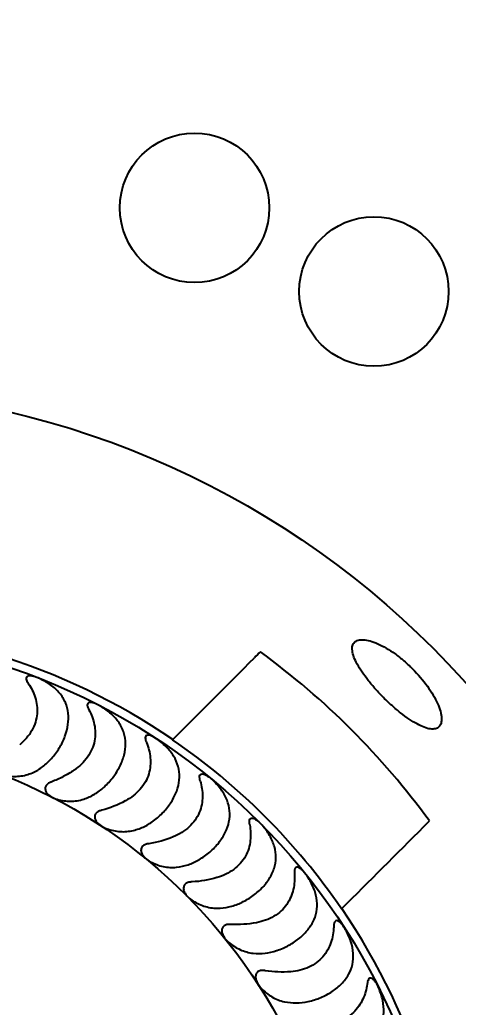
# Model space of a CAD drawing. Header units: millimetres. Extents: x 8 to 3888, y -9869 to 412.
# Drawn here: x 134.63 to 156.64, y 215.21 to 264.76 of the extents above; entities that cross this region are included whole.
import ezdxf

# ---------------------------------------------------------------- set-up
doc = ezdxf.new("R2010")
doc.units = ezdxf.units.MM
doc.layers.add('DIMENSIONS', color=2, linetype='Continuous')
doc.layers.add('OUTLINE', color=7, linetype='Continuous', lineweight=25)
doc.styles.add('SLDTEXTSTYLE0', font='TXT', dxfattribs={"width": 0.75})
doc.dimstyles.new('SLDDIMSTYLE0', dxfattribs={"dimtxt": 3.5, "dimasz": 2, "dimexe": 0, "dimexo": 0.0625, "dimgap": 0.875, "dimtad": 1, "dimdec": 1, "dimrnd": 1e-09, "dimzin": 12, "dimdsep": 46, "dimtxsty": 'SLDTEXTSTYLE0', "dimblk1": 'NONE', "dimsah": 1, "dimcen": 0, "dimadec": 0, "dimazin": 3, "dimtfac": 1, "dimtdec": 1, "dimtmove": 0, "dimatfit": 3, "dimldrblk": 'NONE', "dimfxl": 0, "dimfrac": 2, "dimtolj": 1, "dimtzin": 12, "dimarcsym": 0})

# ---------------------------------------------------------------- blocks, each defined once
blk = doc.blocks.new('_D_1')
at = {"layer": 'DIMENSIONS'}
for q in [(77.492, 282.157), (139.99, 173.908)]:
    blk.add_line((107.833, 229.605), q, dxfattribs=at)
blk.add_solid([(107.833, 229.605), (107.266, 231.588), (106.4, 231.088)], dxfattribs=at)
at = {"layer": 'DIMENSIONS', "char_height": 3.5, "attachment_point": 1, "rotation": 300, "style": 'SLDTEXTSTYLE0'}
for s, insert in [('%%c', (82.192, 283.037)), ('64,3', (84.809, 278.504))]:
    blk.add_mtext(s, dxfattribs=dict(at, insert=insert))
blk = doc.blocks.new('_NONE')

msp = doc.modelspace()

# ---------------------------------------------------------------- linework, layer by layer
at = {"layer": 'OUTLINE'}
for p, q in [((134.63814, 228.37859), (134.62967, 228.37122)), ((137.36214, 227.11151), (137.35294, 227.10507)), ((139.93878, 225.56664), (139.92895, 225.5612)), ((142.33981, 223.76091), (142.32947, 223.75652)), ((144.53894, 221.71408), (144.5282, 221.7108)), ((145.23977, 219.36462), (145.19372, 219.3666)), ((146.51207, 219.4486), (146.50105, 219.44646)), ((148.23759, 216.98928), (148.2264, 216.9883))]:
    msp.add_line(p, q, dxfattribs=at)
at = {"layer": 'OUTLINE', "flags": 128}
for points in [[(136.23399, 226.5173), (136.22863, 226.51519), (136.22327, 226.51307), (136.21791, 226.51096), (136.21256, 226.50884), (136.2072, 226.50673), (136.20184, 226.50461), (136.19648, 226.50249), (136.19112, 226.50038)], [(138.75469, 225.09361), (138.74914, 225.09207), (138.74359, 225.09052), (138.73804, 225.08898), (138.73249, 225.08744), (138.72694, 225.08589), (138.72139, 225.08435), (138.71584, 225.08281), (138.71029, 225.08126)], [(141.11277, 223.41423), (141.10709, 223.41328), (141.10141, 223.41233), (141.09572, 223.41137), (141.09004, 223.41042), (141.08436, 223.40946), (141.07868, 223.40851), (141.073, 223.40755), (141.06732, 223.40659)], [(143.28238, 221.49757), (143.27663, 221.49722), (143.27088, 221.49686), (143.26513, 221.49651), (143.25938, 221.49615), (143.25363, 221.49579), (143.24788, 221.49544), (143.24213, 221.49508), (143.23638, 221.49472)], [(146.96348, 217.03876), (146.95778, 217.0396), (146.95208, 217.04045), (146.94638, 217.0413), (146.94068, 217.04215), (146.93499, 217.04299), (146.92929, 217.04384), (146.92359, 217.04469), (146.91789, 217.04553)]]:
    msp.add_lwpolyline(points, dxfattribs=at)
at = {"layer": 'OUTLINE'}
for centre, radius in [((143.40668, 255.31901), 3.75), ((152.41153, 251.11998), 3.75), ((123.91153, 201.75653), 44.5), ((123.91153, 201.75653), 32.15716), ((123.91153, 201.75653), 26.97519)]:
    msp.add_circle(centre, radius, dxfattribs=at)
for radius, start, end in [(32.57498, 55.613937, 124.386063), (38.70848, 36.082926, 53.917074), (32.56201, 34.381785, 55.618215), (32.57498, 325.613937, 34.386063)]:
    msp.add_arc((123.91153, 201.75653), radius, start, end, dxfattribs=at)
for centre, major_axis in [((133.83995, 229.98509), (-2.17621, 2.50345)), ((136.73625, 228.79265), (-1.90261, 2.71721)), ((139.49204, 227.30399), (-1.60816, 2.9012)), ((142.07712, 225.53543), (-1.29609, 3.05341)), ((144.46318, 223.50635), (-0.96983, 3.17216)), ((146.62407, 221.23897), (-0.63293, 3.25615)), ((148.53612, 218.75813), (-0.2891, 3.30448))]:
    msp.add_ellipse(centre, major_axis=major_axis, ratio=0.82903757, start_param=3.24276439, end_param=3.24654771, dxfattribs=at)
for points, knots in [([(154.34732, 232.19232), (154.20713, 232.33251), (154.06373, 232.46478), (153.77087, 232.71426), (153.61974, 232.8326), (153.32035, 233.04698), (153.17263, 233.14291), (152.88146, 233.31288), (152.73732, 233.387), (152.46611, 233.50705), (152.33748, 233.55401), (152.09495, 233.62163), (151.98311, 233.64154), (151.78373, 233.65377), (151.69469, 233.64621), (151.54296, 233.60349), (151.48143, 233.56893), (151.3864, 233.47419), (151.35286, 233.41311), (151.31709, 233.26908), (151.31428, 233.18618), (151.33873, 232.99819), (151.36637, 232.89303), (151.44932, 232.66894), (151.50467, 232.54902), (151.64375, 232.29225), (151.72534, 232.15937), (151.91063, 231.88533), (152.01569, 231.74247), (152.24257, 231.45538), (152.36358, 231.31194), (152.62028, 231.02496), (152.75704, 230.88049), (153.03392, 230.60355), (153.17526, 230.46962), (153.46393, 230.21114), (153.60936, 230.08845), (153.89455, 229.86292), (154.03644, 229.75837), (154.31344, 229.57087), (154.44592, 229.48962), (154.69971, 229.35187), (154.82218, 229.29506), (155.04718, 229.2116), (155.15042, 229.18435), (155.3387, 229.15936), (155.42339, 229.16206), (155.56712, 229.19749), (155.62732, 229.22996), (155.72356, 229.32565), (155.75818, 229.38758), (155.80078, 229.53749), (155.80877, 229.62669), (155.79671, 229.82732), (155.77703, 229.9378), (155.71034, 230.17837), (155.66262, 230.30965), (155.5427, 230.58089), (155.47036, 230.72189), (155.29995, 231.01444), (155.20262, 231.16433), (154.88336, 231.61054), (154.62769, 231.91195), (154.34732, 232.19232)], [0, 0, 0, 0, 0.03125, 0.03125, 0.0625, 0.0625, 0.09375, 0.09375, 0.125, 0.125, 0.15625, 0.15625, 0.1875, 0.1875, 0.21875, 0.21875, 0.25, 0.25, 0.28125, 0.28125, 0.3125, 0.3125, 0.34375, 0.34375, 0.375, 0.375, 0.40625, 0.40625, 0.4375, 0.4375, 0.46875, 0.46875, 0.5, 0.5, 0.53125, 0.53125, 0.5625, 0.5625, 0.59375, 0.59375, 0.625, 0.625, 0.65625, 0.65625, 0.6875, 0.6875, 0.71875, 0.71875, 0.75, 0.75, 0.78125, 0.78125, 0.8125, 0.8125, 0.84375, 0.84375, 0.875, 0.875, 0.90625, 0.90625, 0.9375, 0.9375, 1, 1, 1, 1]), ([(135.06046, 231.45788), (135.20679, 231.24071), (135.32618, 231.00725), (135.44636, 230.62147), (135.4755, 230.48957), (135.50821, 230.21831), (135.51174, 230.07771), (135.48737, 229.79262), (135.45988, 229.65053), (135.37157, 229.36732), (135.31014, 229.22632), (135.15993, 228.96015), (135.06967, 228.83189), (134.86708, 228.59181), (134.75637, 228.48136), (134.63814, 228.37859)], [0, 0, 0, 0, 0.25, 0.25, 0.375, 0.375, 0.5, 0.5, 0.625, 0.625, 0.75, 0.75, 0.875, 0.875, 1, 1, 1, 1]), ([(135.62756, 231.69746), (135.53259, 231.7424), (135.4325, 231.78221), (135.27953, 231.82291), (135.22794, 231.83314), (135.13081, 231.84183), (135.08388, 231.84024), (135.0076, 231.81897), (134.97883, 231.79875), (134.94906, 231.7444), (134.94741, 231.71102), (134.96738, 231.60671), (135.01063, 231.53184), (135.06046, 231.45788)], [0, 0, 0, 0, 0.25, 0.25, 0.375, 0.375, 0.5, 0.5, 0.625, 0.625, 0.75, 0.75, 1, 1, 1, 1]), ([(136.22162, 227.68443), (136.36923, 227.84976), (136.50291, 228.03118), (136.72903, 228.40379), (136.8245, 228.59959), (136.97147, 228.99422), (137.02265, 229.19054), (137.0791, 229.58287), (137.08336, 229.77538), (137.04208, 230.14433), (136.99561, 230.32468), (136.85203, 230.66045), (136.75463, 230.81855), (136.50471, 231.11576), (136.35724, 231.24924), (136.10265, 231.43263), (136.01145, 231.49127), (135.82389, 231.59993), (135.72708, 231.65038), (135.62756, 231.69746)], [0, 0, 0, 0, 0.125, 0.125, 0.25, 0.25, 0.375, 0.375, 0.5, 0.5, 0.625, 0.625, 0.75, 0.75, 0.875, 0.875, 0.9375, 0.9375, 1, 1, 1, 1]), ([(138.69306, 230.30878), (138.60262, 230.36382), (138.50863, 230.41317), (138.35989, 230.46999), (138.30996, 230.48548), (138.21355, 230.50438), (138.16712, 230.50762), (138.08901, 230.49437), (138.0585, 230.47745), (138.02299, 230.42605), (138.01802, 230.39292), (138.02719, 230.28701), (138.0626, 230.2078), (138.10402, 230.1298)], [0, 0, 0, 0, 0.25, 0.25, 0.375, 0.375, 0.5, 0.5, 0.625, 0.625, 0.75, 0.75, 1, 1, 1, 1]), ([(138.10402, 230.1298), (138.22664, 229.89892), (138.3213, 229.65331), (138.40033, 229.25783), (138.41554, 229.12378), (138.41977, 228.85047), (138.4085, 228.70969), (138.35457, 228.42927), (138.31244, 228.29084), (138.19478, 228.0179), (138.11913, 227.88444), (137.94197, 227.63549), (137.83844, 227.51698), (137.6122, 227.29973), (137.49059, 227.20146), (137.36214, 227.11151)], [0, 0, 0, 0, 0.25, 0.25, 0.375, 0.375, 0.5, 0.5, 0.625, 0.625, 0.75, 0.75, 0.875, 0.875, 1, 1, 1, 1]), ([(138.86439, 226.25564), (139.02816, 226.40435), (139.18033, 226.57099), (139.44451, 226.91843), (139.55892, 227.10143), (139.74727, 227.48027), (139.81857, 227.67026), (139.9154, 228.05317), (139.93999, 228.24545), (139.93746, 228.61645), (139.91022, 228.80026), (139.8022, 229.15009), (139.72243, 229.31622), (139.50516, 229.63789), (139.37118, 229.78741), (139.06012, 230.06514), (138.88071, 230.1946), (138.69306, 230.30878)], [0, 0, 0, 0, 0.125, 0.125, 0.25, 0.25, 0.375, 0.375, 0.5, 0.5, 0.625, 0.625, 0.75, 0.75, 0.875, 0.875, 1, 1, 1, 1]), ([(140.99209, 228.49084), (141.08966, 228.24901), (141.15834, 227.99393), (141.19557, 227.59355), (141.19677, 227.45886), (141.17254, 227.18656), (141.14658, 227.04734), (141.064, 226.7748), (141.00781, 226.64155), (140.86216, 226.38184), (140.77349, 226.25764), (140.57163, 226.02857), (140.45621, 225.9213), (140.20872, 225.72879), (140.07703, 225.64328), (139.93877, 225.56664)], [0, 0, 0, 0, 0.25, 0.25, 0.375, 0.375, 0.5, 0.5, 0.625, 0.625, 0.75, 0.75, 0.875, 0.875, 1, 1, 1, 1]), ([(141.59661, 228.60728), (141.51271, 228.67125), (141.42508, 228.72978), (141.23561, 228.82613), (141.13447, 228.8624), (141.01555, 228.85508), (140.98336, 228.84147), (140.94259, 228.7942), (140.93409, 228.76172), (140.93206, 228.65536), (140.95903, 228.57278), (140.99209, 228.49084)], [0, 0, 0, 0, 0.25, 0.25, 0.5, 0.5, 0.625, 0.625, 0.75, 0.75, 1, 1, 1, 1]), ([(141.34333, 224.55843), (141.52158, 224.68909), (141.68997, 224.83849), (141.98978, 225.15717), (142.12174, 225.32599), (142.34884, 225.68306), (142.44019, 225.86573), (142.57621, 226.23545), (142.62099, 226.42471), (142.6573, 226.79404), (142.6496, 226.97853), (142.57859, 227.33914), (142.51647, 227.51256), (142.38056, 227.76809), (142.32767, 227.85285), (142.21078, 228.01594), (142.14647, 228.09501), (141.93666, 228.32612), (141.77181, 228.47371), (141.59661, 228.60728)], [0, 0, 0, 0, 0.125, 0.125, 0.25, 0.25, 0.375, 0.375, 0.5, 0.5, 0.625, 0.625, 0.75, 0.75, 0.8125, 0.8125, 0.875, 0.875, 1, 1, 1, 1]), ([(135.26793, 226.975), (135.44905, 227.05579), (135.61739, 227.15656), (135.93326, 227.39245), (136.08193, 227.52935), (136.21466, 227.67666)], [0, 0, 0, 0, 0.5, 0.5, 1, 1, 1, 1]), ([(133.93784, 226.82907), (134.16252, 226.79009), (134.38806, 226.77942), (134.84122, 226.82582), (135.06064, 226.88253), (135.26793, 226.975)], [0, 0, 0, 0, 0.5, 0.5, 1, 1, 1, 1]), ([(137.35294, 227.10507), (137.18077, 226.98451), (136.99723, 226.87524), (136.6218, 226.68045), (136.42961, 226.59448), (136.23399, 226.5173)], [0, 0, 0, 0, 0.5, 0.5, 1, 1, 1, 1]), ([(136.19112, 226.50038), (136.1405, 226.48038), (136.09153, 226.45638), (136.00275, 226.39312), (135.96361, 226.35357), (135.91294, 226.25841), (135.90271, 226.20256), (135.91484, 226.09427), (135.93574, 226.04219), (136.02176, 225.9024), (136.10877, 225.82894), (136.29587, 225.71509), (136.39784, 225.67373), (136.50371, 225.64369)], [0, 0, 0, 0, 0.125, 0.125, 0.25, 0.25, 0.375, 0.375, 0.5, 0.5, 0.75, 0.75, 1, 1, 1, 1]), ([(143.69302, 226.55899), (143.72883, 226.43386), (143.75697, 226.30654), (143.79497, 226.04665), (143.8048, 225.91312), (143.8016, 225.64569), (143.78877, 225.5117), (143.73618, 225.24308), (143.6957, 225.10709), (143.58531, 224.84518), (143.51555, 224.71844), (143.3429, 224.47452), (143.24249, 224.36118), (143.01777, 224.15438), (142.89145, 224.05952), (142.62556, 223.89414), (142.48561, 223.82279), (142.33981, 223.76091)], [0, 0, 0, 0, 0.125, 0.125, 0.25, 0.25, 0.375, 0.375, 0.5, 0.5, 0.625, 0.625, 0.75, 0.75, 0.875, 0.875, 1, 1, 1, 1]), ([(143.63128, 222.6114), (143.82225, 222.72273), (144.00434, 222.8529), (144.33705, 223.13949), (144.48576, 223.2936), (144.74785, 223.62345), (144.85889, 223.79711), (145.03258, 224.15011), (145.09698, 224.33366), (145.17179, 224.69769), (145.18345, 224.88018), (145.15047, 225.2481), (145.10658, 225.42717), (144.96261, 225.78352), (144.86101, 225.96101), (144.61504, 226.2966), (144.46689, 226.46024), (144.3064, 226.6116)], [0, 0, 0, 0, 0.125, 0.125, 0.25, 0.25, 0.375, 0.375, 0.5, 0.5, 0.625, 0.625, 0.75, 0.75, 0.875, 0.875, 1, 1, 1, 1]), ([(143.69302, 226.55899), (143.66856, 226.64443), (143.65048, 226.72905), (143.6637, 226.83461), (143.6755, 226.86573), (143.72055, 226.90832), (143.75372, 226.91865), (143.83276, 226.91554), (143.87814, 226.90256), (143.96818, 226.86418), (144.01373, 226.8387), (144.14629, 226.75304), (144.22975, 226.68388), (144.3064, 226.6116)], [0, 0, 0, 0, 0.25, 0.25, 0.375, 0.375, 0.5, 0.5, 0.625, 0.625, 0.75, 0.75, 1, 1, 1, 1]), ([(137.84176, 225.64978), (138.03034, 225.7112), (138.20829, 225.79382), (138.54709, 225.9954), (138.70925, 226.11601), (138.85665, 226.24864)], [0, 0, 0, 0, 0.5, 0.5, 1, 1, 1, 1]), ([(136.50371, 225.64369), (136.72372, 225.58125), (136.94718, 225.54728), (137.40015, 225.54599), (137.62618, 225.57957), (137.84176, 225.64978)], [0, 0, 0, 0, 0.5, 0.5, 1, 1, 1, 1]), ([(138.71029, 225.08126), (138.65785, 225.06666), (138.60664, 225.04791), (138.51173, 224.99428), (138.46867, 224.95903), (138.40834, 224.86968), (138.39233, 224.81521), (138.39307, 224.70623), (138.40842, 224.65226), (138.47937, 224.50423), (138.55823, 224.42208), (138.73242, 224.2893), (138.82965, 224.23746), (138.93162, 224.19659)], [0, 0, 0, 0, 0.125, 0.125, 0.25, 0.25, 0.375, 0.375, 0.5, 0.5, 0.75, 0.75, 1, 1, 1, 1]), ([(140.26298, 224.06278), (140.45694, 224.10415), (140.64255, 224.16772), (141.00057, 224.33279), (141.17445, 224.43579), (141.3349, 224.55228)], [0, 0, 0, 0, 0.5, 0.5, 1, 1, 1, 1]), ([(146.17721, 224.35539), (146.16179, 224.44311), (146.1527, 224.52923), (146.17692, 224.63271), (146.19195, 224.66245), (146.24138, 224.70004), (146.27542, 224.70673), (146.35356, 224.69533), (146.3968, 224.67797), (146.48304, 224.63001), (146.52518, 224.60022), (146.64834, 224.50098), (146.72343, 224.42422), (146.79273, 224.34359)], [0, 0, 0, 0, 0.25, 0.25, 0.375, 0.375, 0.5, 0.5, 0.625, 0.625, 0.75, 0.75, 1, 1, 1, 1]), ([(138.93162, 224.19659), (139.14282, 224.11193), (139.36347, 224.05426), (139.81214, 224.00582), (140.04139, 224.01552), (140.26298, 224.06278)], [0, 0, 0, 0, 0.5, 0.5, 1, 1, 1, 1]), ([(146.17721, 224.35539), (146.19972, 224.2274), (146.21442, 224.09787), (146.22507, 223.83507), (146.22085, 223.70117), (146.18978, 223.43608), (146.16308, 223.30418), (146.08254, 223.04199), (146.02806, 222.91108), (145.89114, 222.66255), (145.80809, 222.54315), (145.61076, 222.31856), (145.49984, 222.21706), (145.25458, 222.0347), (145.11887, 221.95347), (144.8375, 221.81691), (144.69031, 221.76036), (144.53894, 221.71408)], [0, 0, 0, 0, 0.125, 0.125, 0.25, 0.25, 0.375, 0.375, 0.5, 0.5, 0.625, 0.625, 0.75, 0.75, 0.875, 0.875, 1, 1, 1, 1]), ([(145.70318, 220.43588), (145.90494, 220.52673), (146.09816, 220.63622), (146.46051, 220.88741), (146.62451, 221.02527), (146.91879, 221.325), (147.04811, 221.48691), (147.25766, 221.81971), (147.34075, 221.9951), (147.45344, 222.35004), (147.48392, 222.52931), (147.48972, 222.8986), (147.46458, 223.08252), (147.35891, 223.45103), (147.27626, 223.63872), (147.06651, 223.99845), (146.93678, 224.17599), (146.79273, 224.34359)], [0, 0, 0, 0, 0.125, 0.125, 0.25, 0.25, 0.375, 0.375, 0.5, 0.5, 0.625, 0.625, 0.75, 0.75, 0.875, 0.875, 1, 1, 1, 1]), ([(141.06732, 223.40659), (141.01364, 223.39755), (140.96075, 223.38426), (140.86075, 223.34084), (140.81423, 223.31028), (140.74489, 223.22772), (140.72328, 223.17521), (140.71264, 223.06675), (140.72226, 223.01146), (140.77737, 222.85683), (140.84722, 222.76688), (141.00659, 222.61662), (141.09805, 222.55482), (141.19496, 222.50364)], [0, 0, 0, 0, 0.125, 0.125, 0.25, 0.25, 0.375, 0.375, 0.5, 0.5, 0.75, 0.75, 1, 1, 1, 1]), ([(141.19496, 222.50364), (141.39548, 222.39772), (141.6102, 222.31679), (142.05042, 222.22195), (142.27977, 222.20756), (142.50504, 222.2314)], [0, 0, 0, 0, 0.5, 0.5, 1, 1, 1, 1]), ([(142.50504, 222.2314), (142.70226, 222.25226), (142.8935, 222.29609), (143.26681, 222.42282), (143.45051, 222.50708), (143.62226, 222.60617)], [0, 0, 0, 0, 0.5, 0.5, 1, 1, 1, 1]), ([(149.02838, 221.82812), (148.96795, 221.91546), (148.9011, 221.99995), (148.78841, 222.11197), (148.74946, 222.14605), (148.6687, 222.20255), (148.62746, 222.22423), (148.55111, 222.24337), (148.51645, 222.24005), (148.46354, 222.20728), (148.44567, 222.17904), (148.4227, 222.11211), (148.4172, 222.07277), (148.4131, 221.99103), (148.41441, 221.94819), (148.41746, 221.90419)], [0, 0, 0, 0, 0.25, 0.25, 0.375, 0.375, 0.5, 0.5, 0.625, 0.625, 0.75, 0.75, 0.875, 0.875, 1, 1, 1, 1]), ([(143.23638, 221.49472), (143.18205, 221.49135), (143.12806, 221.48365), (143.02407, 221.45092), (142.97461, 221.42539), (142.89702, 221.35052), (142.87004, 221.30056), (142.84812, 221.1938), (142.85192, 221.13781), (142.89057, 220.97826), (142.95064, 220.8815), (143.09344, 220.7154), (143.17803, 220.64433), (143.26894, 220.58337)], [0, 0, 0, 0, 0.125, 0.125, 0.25, 0.25, 0.375, 0.375, 0.5, 0.5, 0.75, 0.75, 1, 1, 1, 1]), ([(148.41746, 221.90419), (148.42646, 221.77468), (148.42756, 221.64426), (148.41062, 221.38121), (148.39244, 221.24883), (148.33392, 220.98882), (148.2936, 220.86036), (148.18574, 220.60728), (148.11811, 220.48333), (147.95612, 220.25067), (147.86006, 220.13961), (147.64138, 219.93794), (147.52073, 219.84867), (147.25736, 219.69266), (147.11394, 219.6261), (146.82011, 219.51978), (146.66701, 219.47872), (146.51207, 219.4486)], [0, 0, 0, 0, 0.125, 0.125, 0.25, 0.25, 0.375, 0.375, 0.5, 0.5, 0.625, 0.625, 0.75, 0.75, 0.875, 0.875, 1, 1, 1, 1]), ([(147.53633, 218.0557), (147.74671, 218.12504), (147.94896, 218.21309), (148.33685, 218.42564), (148.51443, 218.54574), (148.83794, 218.81265), (148.98381, 218.96046), (149.22702, 219.2696), (149.32775, 219.43486), (149.4772, 219.77669), (149.52612, 219.95174), (149.57043, 220.31738), (149.56468, 220.50411), (149.49815, 220.88122), (149.4356, 221.07656), (149.26439, 221.45663), (149.1543, 221.64611), (149.02838, 221.82812)], [0, 0, 0, 0, 0.125, 0.125, 0.25, 0.25, 0.375, 0.375, 0.5, 0.5, 0.625, 0.625, 0.75, 0.75, 0.875, 0.875, 1, 1, 1, 1]), ([(143.26894, 220.58337), (143.45693, 220.45732), (143.66275, 220.354), (144.09027, 220.21383), (144.31686, 220.17552), (144.54339, 220.17568)], [0, 0, 0, 0, 0.5, 0.5, 1, 1, 1, 1]), ([(144.54339, 220.17568), (144.74171, 220.17582), (144.93648, 220.19941), (145.321, 220.28643), (145.51249, 220.35103), (145.69366, 220.43162)], [0, 0, 0, 0, 0.5, 0.5, 1, 1, 1, 1]), ([(150.98884, 219.09274), (150.93802, 219.18564), (150.88023, 219.27693), (150.77982, 219.40016), (150.74477, 219.43799), (150.67029, 219.50271), (150.63153, 219.5286), (150.55753, 219.55562), (150.52283, 219.55594), (150.46674, 219.52889), (150.44599, 219.50263), (150.40125, 219.40637), (150.39234, 219.32027), (150.38922, 219.23225)], [0, 0, 0, 0, 0.25, 0.25, 0.375, 0.375, 0.5, 0.5, 0.625, 0.625, 0.75, 0.75, 1, 1, 1, 1]), ([(145.19372, 219.3666), (145.13934, 219.36892), (145.08483, 219.36691), (144.97799, 219.34523), (144.92613, 219.32501), (144.84115, 219.25866), (144.80909, 219.21179), (144.77613, 219.1079), (144.77406, 219.05183), (144.79582, 218.88911), (144.84544, 218.7866), (144.9701, 218.60649), (145.0468, 218.52696), (145.13084, 218.45683)], [0, 0, 0, 0, 0.125, 0.125, 0.25, 0.25, 0.375, 0.375, 0.5, 0.5, 0.75, 0.75, 1, 1, 1, 1]), ([(150.38922, 219.23225), (150.38004, 218.97283), (150.33845, 218.70913), (150.1678, 218.20453), (150.03567, 217.95765), (149.7575, 217.63595), (149.6496, 217.53496), (149.41209, 217.3581), (149.28296, 217.28192), (149.00402, 217.15396), (148.8548, 217.10293), (148.5516, 217.02792), (148.39443, 217.003), (148.23759, 216.98928)], [0, 0, 0, 0, 0.25, 0.25, 0.5, 0.5, 0.625, 0.625, 0.75, 0.75, 0.875, 0.875, 1, 1, 1, 1]), ([(149.11063, 215.49695), (149.32703, 215.5439), (149.53788, 215.6105), (149.9454, 215.78118), (150.13452, 215.88201), (150.48433, 216.11375), (150.64474, 216.24543), (150.91891, 216.52742), (151.03648, 216.68142), (151.22072, 217.00554), (151.28771, 217.17453), (151.37006, 217.53386), (151.3838, 217.71979), (151.35707, 218.10192), (151.31525, 218.30274), (151.18478, 218.69847), (151.09499, 218.89867), (150.98884, 219.09274)], [0, 0, 0, 0, 0.125, 0.125, 0.25, 0.25, 0.375, 0.375, 0.5, 0.5, 0.625, 0.625, 0.75, 0.75, 0.875, 0.875, 1, 1, 1, 1]), ([(145.13084, 218.45683), (145.30448, 218.31194), (145.49867, 218.18747), (145.90912, 218.00344), (146.13036, 217.94169), (146.35569, 217.91816)], [0, 0, 0, 0, 0.5, 0.5, 1, 1, 1, 1]), ([(146.35569, 217.91816), (146.55294, 217.89757), (146.74911, 217.90067), (147.14062, 217.94703), (147.33782, 217.99125), (147.52641, 218.05246)], [0, 0, 0, 0, 0.5, 0.5, 1, 1, 1, 1]), ([(146.91789, 217.04553), (146.86405, 217.05352), (146.80963, 217.05723), (146.7011, 217.04683), (146.64742, 217.03214), (146.55596, 216.97504), (146.51918, 216.93178), (146.47555, 216.83191), (146.46762, 216.77635), (146.47225, 216.61225), (146.51089, 216.50512), (146.61604, 216.31296), (146.684, 216.22585), (146.76025, 216.14733)], [0, 0, 0, 0, 0.125, 0.125, 0.25, 0.25, 0.375, 0.375, 0.5, 0.5, 0.75, 0.75, 1, 1, 1, 1]), ([(152.65263, 216.16742), (152.61169, 216.26539), (152.56391, 216.3618), (152.47738, 216.49431), (152.44603, 216.5362), (152.37927, 216.60787), (152.34337, 216.63786), (152.27261, 216.6727), (152.23782, 216.67675), (152.17946, 216.65605), (152.15599, 216.63228), (152.10124, 216.54143), (152.08332, 216.45701), (152.07088, 216.36885)], [0, 0, 0, 0, 0.25, 0.25, 0.375, 0.375, 0.5, 0.5, 0.625, 0.625, 0.75, 0.75, 1, 1, 1, 1]), ([(146.76025, 216.14733), (146.91788, 215.985), (147.09783, 215.84105), (147.48683, 215.61509), (147.70047, 215.53052), (147.92209, 215.48357)], [0, 0, 0, 0, 0.5, 0.5, 1, 1, 1, 1]), ([(152.07088, 216.36885), (152.03461, 216.11166), (151.9657, 215.85384), (151.74318, 215.36976), (151.58614, 215.13824), (151.27551, 214.8471), (151.15733, 214.75781), (150.90345, 214.60726), (150.76714, 214.54494), (150.32962, 214.39737), (150.01084, 214.35759), (149.69659, 214.36307)], [0, 0, 0, 0, 0.25, 0.25, 0.5, 0.5, 0.625, 0.625, 0.75, 0.75, 1, 1, 1, 1]), ([(150.40886, 212.78765), (150.63125, 212.81198), (150.84708, 212.8564), (151.26607, 212.98222), (151.46926, 213.06446), (151.84013, 213.25792), (152.01291, 213.37166), (152.3165, 213.62487), (152.44703, 213.76312), (152.66538, 214.06776), (152.75011, 214.23052), (152.86837, 214.57608), (152.90217, 214.76263), (152.91516, 215.14552), (152.89504, 215.34624), (152.80562, 215.75766), (152.7383, 215.96241), (152.65263, 216.16742)], [0, 0, 0, 0, 0.125, 0.125, 0.25, 0.25, 0.375, 0.375, 0.5, 0.5, 0.625, 0.625, 0.75, 0.75, 0.875, 0.875, 1, 1, 1, 1]), ([(147.92209, 215.48357), (148.11611, 215.44247), (148.31153, 215.42506), (148.70573, 215.43023), (148.90647, 215.4536), (149.10044, 215.49476)], [0, 0, 0, 0, 0.5, 0.5, 1, 1, 1, 1])]:
    msp.add_open_spline(points, degree=3, knots=knots, dxfattribs=at)
for points in [[(146.7091, 233.03939), (146.6144, 232.94468), (146.51508, 232.84536), (146.41107, 232.74136)], [(142.30878, 228.63907), (143.67644, 230.00673), (145.04384, 231.37413), (146.41107, 232.74136)], [(142.30136, 228.63165), (142.30073, 228.63101), (142.30009, 228.63037), (142.29944, 228.62973)], [(142.30878, 228.63907), (142.30631, 228.6366), (142.30384, 228.63413), (142.30136, 228.63165)], [(139.92895, 225.5612), (139.5554, 225.35414), (139.16109, 225.20656), (138.75469, 225.09361)], [(154.89636, 224.25608), (155.00065, 224.36037), (155.09994, 224.45966), (155.19438, 224.55411)], [(154.89636, 224.25608), (153.52911, 222.88883), (152.16171, 221.52143), (150.79406, 220.15378)], [(142.32947, 223.75652), (141.93632, 223.58964), (141.52874, 223.48408), (141.11277, 223.41423)], [(144.5282, 221.7108), (144.11976, 221.58593), (143.70338, 221.52356), (143.28238, 221.49757)], [(150.78473, 220.14445), (150.78537, 220.14509), (150.78601, 220.14573), (150.78665, 220.14637)], [(150.78665, 220.14637), (150.78912, 220.14885), (150.79159, 220.15132), (150.79406, 220.15378)], [(146.50105, 219.44646), (146.08179, 219.36496), (145.66118, 219.34646), (145.23977, 219.36462)], [(148.2264, 216.9883), (147.80092, 216.95108), (147.38068, 216.97664), (146.96348, 217.03876)]]:
    msp.add_open_spline(points, degree=3, dxfattribs=at)

# ---------------------------------------------------------------- dimensions: what is measured, and where the dimension line sits
at = {"layer": 'DIMENSIONS'}
dim = msp.add_diameter_dim_2p(p1=(139.99011, 173.90761), p2=(107.83295, 229.60545), dimstyle='SLDDIMSTYLE0', dxfattribs=at)
dim.commit()
dim.dimension.update_dxf_attribs({"geometry": '_D_1', "text_midpoint": (81.83456, 274.63601), "dimtype": 163})

doc.saveas('drawing.dxf')
